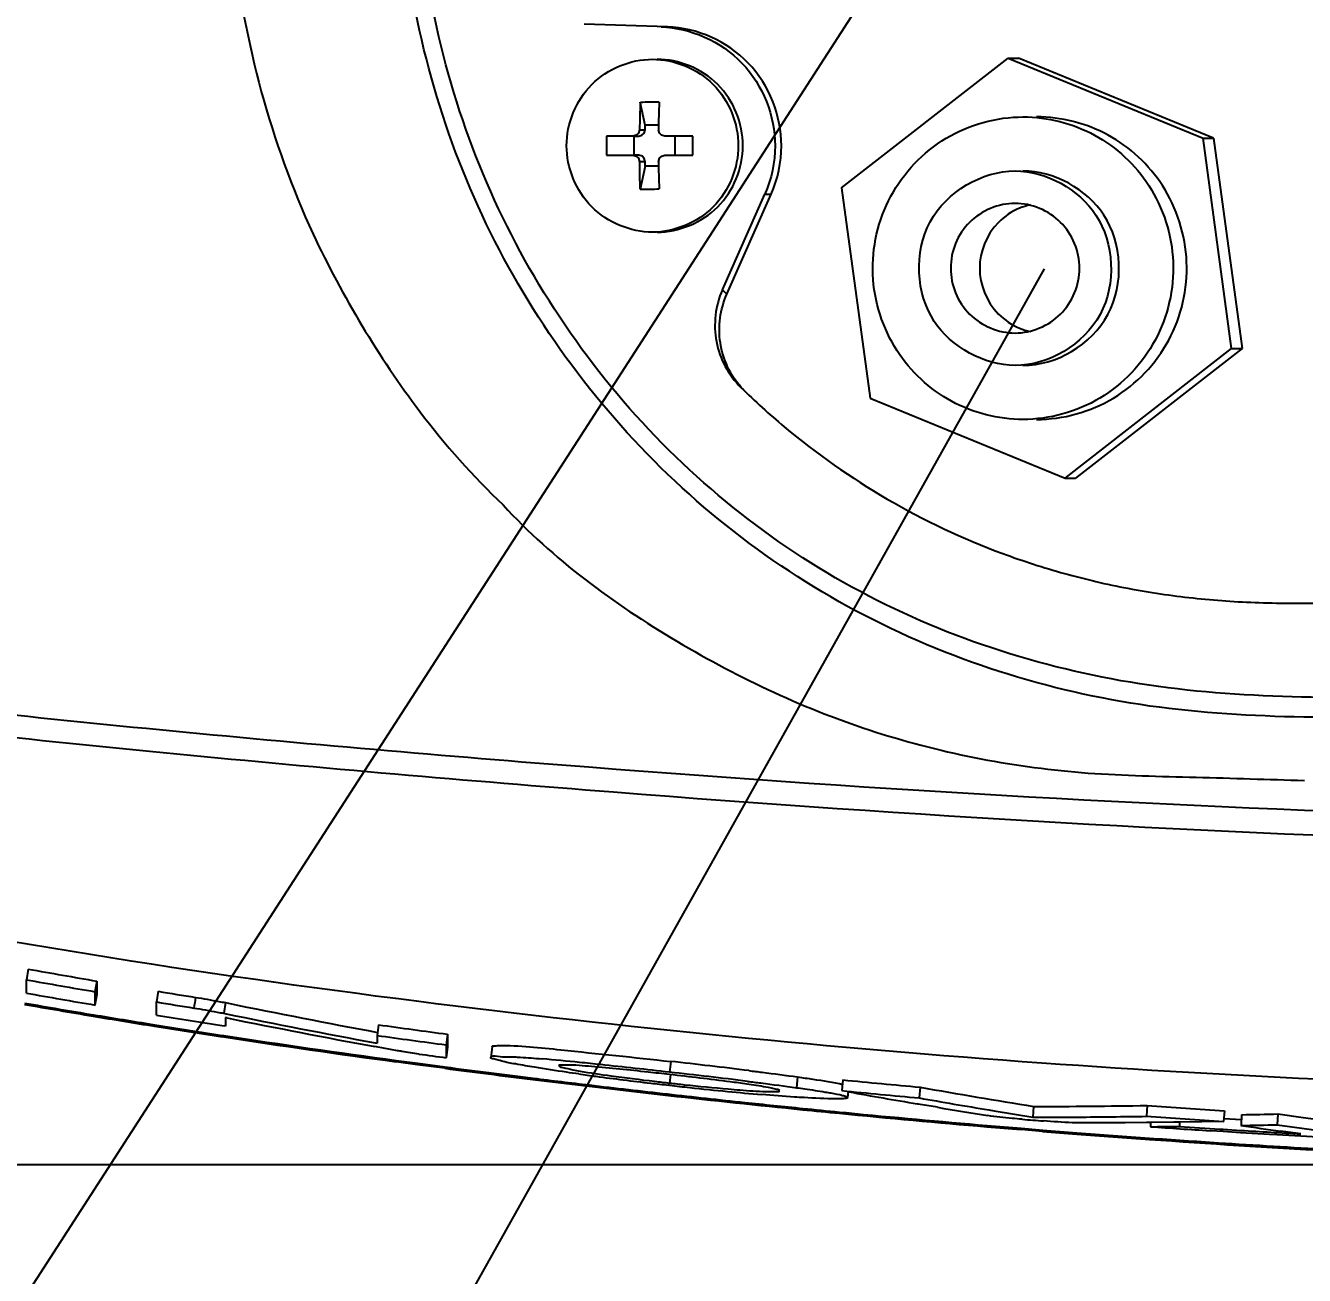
# Model space of a CAD drawing. Header units: millimetres. Extents: x 5828 to 6704, y 123 to 421.
# Drawn here: x 6389.27 to 6395.19, y 229.99 to 235.77 of the extents above; entities that cross this region are included whole.
import ezdxf
from ezdxf import colors
from ezdxf.entities.mleader import LeaderData, LeaderLine
from ezdxf.math import Vec2, Vec3

# ---------------------------------------------------------------- set-up
doc = ezdxf.new("R2010")
doc.units = ezdxf.units.MM
for name, color, linetype in [('外形图', 7, 'Continuous'), ('多重引线', 7, 'Continuous'), ('尺寸标注', 7, 'Continuous')]:
    doc.layers.add(name, color=color, linetype=linetype)
doc.styles.get("Standard").update_dxf_attribs({"font": 'msyh.ttc'})
doc.styles.add('微软雅黑', font='msyh.ttc')
doc.dimstyles.new('尺寸标注_细节_1_10比例', dxfattribs={"dimtxt": 1.5, "dimasz": 1.25, "dimexe": 0.5, "dimexo": 0.4, "dimgap": 0.5, "dimtad": 1, "dimlfac": 10, "dimdsep": 46, "dimtxsty": '微软雅黑', "dimcen": 0.09, "dimadec": 0, "dimazin": 0, "dimtp": 0.01, "dimtm": 0.01, "dimtfac": 1, "dimtofl": 0, "dimtmove": 0, "dimatfit": 3, "dimfxl": 1, "dimtolj": 1, "dimarcsym": 0})

# ---------------------------------------------------------------- blocks, each defined once
blk = doc.blocks.new('*D793')
at = {"layer": 'Defpoints', "color": 0}
for p in [(6397.4641, 242.702), (6373.1853, 230.4984), (6397.6661, 230.4984)]:
    blk.add_point(p, dxfattribs=at)
at = {"layer": '尺寸标注', "color": 0, "lineweight": -2}
for p, q in [((6397.0641, 242.702), (6372.6853, 242.702)), ((6373.1853, 241.452), (6373.1853, 231.7484)), ((6397.2661, 230.4984), (6372.6853, 230.4984))]:
    blk.add_line(p, q, dxfattribs=at)
at = {"layer": '尺寸标注', "color": 0}
for points in [[(6373.3937, 241.452), (6372.977, 241.452), (6373.1853, 242.702)], [(6372.977, 231.7484), (6373.3937, 231.7484), (6373.1853, 230.4984)]]:
    blk.add_solid(points, dxfattribs=at)
at = {"layer": '尺寸标注', "color": 0, "insert": (6371.9189, 236.6002), "char_height": 1.5, "attachment_point": 5, "rotation": 90, "style": '微软雅黑'}
blk.add_mtext('\\A1;\\A1;122', dxfattribs=at)
blk = doc.blocks.new('_None')

msp = doc.modelspace()

# ---------------------------------------------------------------- linework, layer by layer
at = {"layer": '外形图', "color": 7, "linetype": 'Continuous'}
for p, q in [((6392.2402, 235.7644), (6391.8556, 235.7777)), ((6392.2108, 235.7644), (6392.2402, 235.7644)), ((6393.0455, 235.0191), (6393.8156, 235.6203)), ((6393.8156, 235.6203), (6394.7174, 235.249)), ((6393.8156, 235.6203), (6393.8643, 235.6203)), ((6394.7661, 235.249), (6393.8643, 235.6203)), ((6392.137, 235.3094), (6392.1146, 235.4155)), ((6392.1113, 235.2887), (6392.137, 235.2887)), ((6392.137, 235.2887), (6392.137, 235.3094)), ((6392.1986, 235.3094), (6392.137, 235.3094)), ((6392.0815, 235.2587), (6391.9591, 235.2587)), ((6392.0867, 235.1707), (6392.0867, 235.2587)), ((6392.0867, 235.2587), (6392.1072, 235.2587)), ((6392.1072, 235.2587), (6392.1218, 235.2626)), ((6392.3576, 235.2587), (6392.2284, 235.2587)), ((6392.2747, 235.2587), (6392.2747, 235.1707)), ((6394.8491, 234.2766), (6394.7174, 235.249)), ((6394.7174, 235.249), (6394.7661, 235.249)), ((6394.7661, 235.249), (6394.8979, 234.2766)), ((6391.9591, 235.1707), (6392.0815, 235.1707)), ((6392.1072, 235.1707), (6392.0867, 235.1707)), ((6392.2284, 235.1707), (6392.3576, 235.1707)), ((6392.137, 235.1407), (6392.1113, 235.1407)), ((6392.137, 235.12), (6392.1146, 235.014)), ((6392.137, 235.12), (6392.137, 235.1407)), ((6392.1995, 235.12), (6392.137, 235.12)), ((6392.1146, 235.014), (6392.114, 235.0301)), ((6392.4943, 234.5473), (6392.6906, 234.9907)), ((6392.5149, 234.5273), (6392.72, 234.9907)), ((6392.6906, 234.9907), (6392.72, 234.9907)), ((6393.0455, 235.0191), (6393.1773, 234.0466)), ((6392.5149, 234.5274), (6392.4943, 234.5473)), ((6394.0791, 233.6753), (6394.8491, 234.2766)), ((6394.8979, 234.2766), (6394.1279, 233.6753)), ((6394.8491, 234.2766), (6394.8979, 234.2766)), ((6393.1773, 234.0466), (6394.0791, 233.6753)), ((6394.0791, 233.6753), (6394.1279, 233.6753)), ((6389.2842, 231.4043), (6389.2753, 231.3551)), ((6389.2754, 231.2929), (6389.2753, 231.3551)), ((6389.601, 231.3488), (6389.5926, 231.2996)), ((6389.601, 231.3488), (6389.601, 231.2873)), ((6389.5926, 231.2996), (6389.5927, 231.238)), ((6389.601, 231.2873), (6389.5927, 231.238)), ((6389.8845, 231.3014), (6389.8764, 231.252)), ((6389.8765, 231.191), (6389.8764, 231.252)), ((6390.1955, 231.249), (6390.1878, 231.1996)), ((6390.1878, 231.1996), (6390.1995, 231.1972)), ((6390.1955, 231.249), (6390.2094, 231.2462)), ((6389.8595, 231.1481), (6389.8693, 231.1466)), ((6390.196, 231.1405), (6390.19, 231.1415)), ((6390.2035, 231.1781), (6390.196, 231.1797)), ((6390.9041, 231.1467), (6390.8972, 231.0972)), ((6390.1883, 231.0901), (6390.1824, 231.091)), ((6390.1826, 231.0976), (6390.1889, 231.0966)), ((6391.2232, 231.103), (6391.2166, 231.0535)), ((6390.894, 231.0444), (6390.8876, 231.0456)), ((6390.8882, 231.0627), (6390.8971, 231.0611)), ((6390.992, 231.0263), (6390.894, 231.0444)), ((6391.2234, 231.0438), (6391.2168, 230.9942)), ((6391.4294, 231.045), (6391.423, 230.9955)), ((6391.4294, 231.045), (6391.4296, 231.0456)), ((6391.0847, 230.9619), (6390.9853, 230.9753)), ((6390.9859, 230.9817), (6391.0853, 230.9682)), ((6391.0853, 230.9682), (6391.2108, 230.9516)), ((6391.423, 230.9955), (6391.4232, 230.996)), ((6391.4232, 230.996), (6391.4233, 230.9962)), ((6392.2552, 230.9768), (6392.2496, 230.9272)), ((6391.2103, 230.9452), (6391.0847, 230.9619)), ((6391.7376, 230.9574), (6391.7381, 230.9562)), ((6392.254, 230.9158), (6392.2496, 230.877)), ((6392.8422, 230.9052), (6392.8371, 230.8555)), ((6391.6087, 230.9007), (6391.6192, 230.8994)), ((6392.2496, 230.8665), (6392.244, 230.8672)), ((6393.0519, 230.8915), (6393.047, 230.8418)), ((6393.4089, 230.8578), (6393.4044, 230.808)), ((6392.7589, 230.841), (6392.7595, 230.8419)), ((6393.0741, 230.8103), (6393.0769, 230.8389)), ((6393.0361, 230.7429), (6393.0662, 230.7399)), ((6393.3996, 230.7799), (6393.3957, 230.7806)), ((6393.4893, 230.7647), (6393.3996, 230.7799)), ((6393.7263, 230.7524), (6393.7514, 230.7482)), ((6393.7514, 230.7482), (6393.9297, 230.7187)), ((6393.9337, 230.7685), (6393.9297, 230.7187)), ((6394.4586, 230.7729), (6394.4551, 230.7231)), ((6394.8158, 230.749), (6394.8126, 230.6992)), ((6394.8959, 230.7304), (6394.8929, 230.6805)), ((6395.0634, 230.734), (6395.0605, 230.6841)), ((6395.0634, 230.734), (6395.1807, 230.7177)), ((6393.8769, 230.6675), (6393.9758, 230.6595)), ((6393.9297, 230.7187), (6394.1011, 230.7193)), ((6394.1011, 230.7193), (6394.1374, 230.7196)), ((6394.3567, 230.6935), (6394.1376, 230.6926)), ((6394.4554, 230.6942), (6394.3567, 230.6935)), ((6394.4735, 230.6944), (6394.4554, 230.6942)), ((6394.4774, 230.6944), (6394.4735, 230.6944)), ((6394.475, 230.6946), (6394.4737, 230.6749)), ((6394.5817, 230.6956), (6394.4774, 230.6944)), ((6394.6075, 230.6959), (6394.5817, 230.6956)), ((6394.6116, 230.696), (6394.6075, 230.6959)), ((6394.6091, 230.696), (6394.6078, 230.6762)), ((6394.8126, 230.6992), (6394.6116, 230.696)), ((6394.8135, 230.7128), (6394.8945, 230.7077)), ((6395.0605, 230.6841), (6395.1739, 230.6683)), ((6395.1739, 230.6683), (6395.2961, 230.6518)), ((6395.1807, 230.7177), (6395.2988, 230.7016)), ((6393.975, 230.6534), (6393.8762, 230.6614)), ((6394.8098, 230.6524), (6394.7498, 230.6563)), ((6394.7953, 230.6639), (6394.8104, 230.6629)), ((6394.8908, 230.6473), (6394.8098, 230.6524)), ((6394.8104, 230.6629), (6394.8915, 230.6579)), ((6395.0248, 230.6392), (6394.8908, 230.6473)), ((6395.0579, 230.6373), (6395.0248, 230.6392)), ((6395.1696, 230.6309), (6395.0579, 230.6373)), ((6395.1702, 230.6414), (6395.077, 230.6543)), ((6395.2992, 230.6237), (6395.1696, 230.6309))]:
    msp.add_line(p, q, dxfattribs=at)
for points in [[(6392.1113, 235.2887), (6392.1067, 235.273), (6392.096, 235.2626), (6392.0815, 235.2587)], [(6392.1218, 235.2626), (6392.1325, 235.2729), (6392.137, 235.2887)], [(6392.2284, 235.2587), (6392.2133, 235.2628), (6392.2027, 235.2733), (6392.1986, 235.2887)], [(6392.0815, 235.1707), (6392.0961, 235.1668), (6392.1067, 235.1564), (6392.1113, 235.1407)], [(6392.137, 235.1407), (6392.1332, 235.1554), (6392.1229, 235.1662), (6392.1072, 235.1707)], [(6392.1986, 235.1407), (6392.2028, 235.1563), (6392.2135, 235.1668), (6392.2284, 235.1707)]]:
    msp.add_lwpolyline(points, dxfattribs=at)
for centre, radius, start, end in [((6394.5357, 236.6048), 4.3264, 185.95979, 204.5718), ((6397.0531, 235.2209), 4.9423, 177.74392, 179.21386), ((6397.1405, 235.2209), 4.9423, 177.74392, 179.21386), ((6393.0133, 235.2147), 1.0552, 177.61096, 182.38904), ((6390.7338, 235.2147), 1.6243, 358.44853, 1.55147), ((6397.336, 235.2125), 5.1379, 180.80041, 181.34111), ((6393.9824, 234.6502), 0.2976, 102.52473, 112.58289), ((6393.9859, 234.6478), 0.3016, 135.30232, 224.69768), ((6393.9824, 234.6454), 0.2976, 247.41711, 257.47527), ((6393.9573, 236.1451), 3.5861, 217.05455, 226.31127), ((6396.1126, 269.4655), 38.6689, 259.8289, 260.30555), ((6396.1124, 269.4638), 38.7172, 259.82887, 260.30554), ((6396.2196, 270.4849), 39.8024, 259.9525, 260.416), ((6396.7796, 273.4395), 42.6985, 260.707, 260.94265), ((6396.1552, 270.5339), 39.8923, 260.05567, 260.51812), ((6396.3952, 272.0664), 41.437, 260.09567, 260.54088), ((6396.7794, 273.4382), 42.7471, 260.70702, 260.94284), ((6397.9883, 269.2528), 38.7945, 258.43296, 259.472), ((6396.542, 272.8473), 42.2378, 260.51752, 260.9095), ((6396.7416, 274.1427), 43.5419, 260.54039, 260.90591), ((6396.9224, 275.2257), 44.6464, 260.90971, 261.31715), ((6397.1186, 276.5024), 45.9315, 260.91908, 261.31465), ((6396.9585, 274.9559), 44.3342, 260.8081, 261.2183), ((6400.2598, 231.1847), 10.0639, 180.02839, 180.25121), ((6397.9837, 269.2272), 38.8184, 258.43216, 259.46792), ((6398.3871, 271.5757), 41.2181, 258.54821, 259.51683), ((6397.7785, 280.0932), 49.4269, 262.0052, 262.37865), ((6397.538, 279.2946), 48.7616, 261.33087, 262.27709), ((6397.6502, 280.0062), 49.4754, 261.32616, 262.25872), ((6397.7785, 280.0935), 49.4771, 262.0052, 262.37864), ((6396.7908, 231.0632), 5.8937, 179.66879, 180.02037), ((6399.0212, 231.1113), 7.798, 180.06108, 180.49618), ((6399.0161, 231.0618), 7.7996, 180.0611, 180.49614), ((6394.1649, 253.3748), 22.5739, 262.17413, 262.49546), ((6390.5907, 218.7661), 12.2693, 84.18795, 84.99941), ((6389.6534, 209.378), 21.704, 83.97512, 84.2361), ((6388.683, 198.9308), 32.2446, 82.99172, 83.63939), ((6398.0794, 283.2665), 52.7703, 262.5205, 262.74254), ((6398.0979, 283.2955), 52.7951, 262.5045, 262.72623), ((6398.1908, 284.1406), 53.6514, 262.74251, 262.96244), ((6398.2211, 284.2612), 53.7686, 262.7262, 262.93592), ((6393.5481, 243.2429), 12.4432, 262.06396, 262.43214), ((6394.0421, 247.0102), 16.2428, 262.45503, 263.35599), ((6387.5584, 189.7182), 41.4751, 83.50542, 83.94759), ((6393.3107, 240.5927), 9.7733, 262.16645, 263.35738), ((6388.6659, 198.7801), 32.3462, 82.99413, 83.63906), ((6398.3686, 285.5944), 55.1161, 262.96411, 263.62055), ((6398.2952, 284.8575), 54.3695, 262.94686, 263.22275), ((6398.324, 285.1), 54.6136, 263.22283, 263.60365), ((6394.4577, 250.5005), 19.7577, 263.32988, 263.5668), ((6393.8277, 244.8979), 14.1094, 263.29434, 263.5783), ((6393.8366, 244.9597), 14.1718, 263.57047, 263.85425), ((6394.4235, 250.1847), 19.4401, 263.57955, 263.85815), ((6393.3729, 240.5506), 9.7384, 263.78966, 264.98513), ((6394.1587, 247.6978), 16.9392, 263.84857, 264.44312), ((6398.2365, 283.8672), 53.2288, 264.4104, 264.79645), ((6399.8688, 267.2602), 36.9711, 259.93717, 260.76217), ((6398.3556, 285.3818), 54.8972, 263.60365, 263.97965), ((6398.4843, 286.6077), 56.1359, 263.61818, 264.25578), ((6393.7737, 243.7283), 12.951, 264.43803, 265.1362), ((6398.3816, 285.6282), 55.145, 263.97957, 264.26001), ((6398.2366, 283.8681), 53.2797, 264.4104, 264.79645), ((6399.4364, 266.2196), 35.9501, 259.81372, 260.32682), ((6399.4245, 264.6884), 34.411, 259.92449, 260.46834), ((6398.4342, 286.1137), 55.6394, 264.25614, 264.43194), ((6398.399, 285.8009), 55.3186, 264.25995, 264.43668), ((6398.365, 285.3919), 54.9143, 264.4307, 265.14497), ((6398.3528, 285.3089), 54.8245, 264.46655, 265.15063), ((6401.2136, 276.7033), 46.5834, 260.45533, 260.74515), ((6393.8917, 267.123), 36.3545, 270.06632, 270.89363), ((6397.9925, 280.9317), 50.2831, 265.97002, 266.37789), ((6394.277, 263.2635), 32.539, 271.08985, 271.38485), ((6398.2984, 284.6215), 54.141, 265.14621, 265.31484), ((6398.2824, 284.494), 54.0065, 265.15193, 265.32097), ((6395.8183, 253.9673), 23.3384, 265.23684, 265.48032), ((6393.9214, 264.4417), 33.7229, 270.367, 270.90689), ((6397.9925, 280.9315), 50.3329, 265.97002, 266.3779), ((6394.1165, 273.9134), 43.24, 270.47323, 270.65098), ((6398.0451, 281.6252), 51.0753, 265.99028, 266.30075), ((6398.0294, 281.409), 50.8481, 266.1416, 266.35338), ((6394.2757, 263.2458), 32.5711, 271.08563, 271.38064), ((6400.3465, 268.3808), 38.0927, 261.7688, 262.04849), ((6398.257, 284.1099), 53.6277, 265.42029, 265.58977), ((6398.2413, 283.9862), 53.4971, 265.4267, 265.59665), ((6398.2175, 283.5934), 53.1098, 265.58945, 265.9538), ((6398.2047, 283.5071), 53.0165, 265.59636, 265.95993), ((6398.1606, 282.8828), 52.3907, 265.95996, 266.31032), ((6398.1329, 282.3709), 51.8843, 265.95168, 266.8651), ((6398.0112, 281.1153), 50.5538, 266.46191, 266.77837), ((6398.1106, 282.1002), 51.6065, 266.30979, 266.87423)]:
    msp.add_arc(centre, radius, start, end, dxfattribs=at)
for points, knots in [([(6400.1936, 232.5683), (6399.7162, 232.5677), (6398.7619, 232.5704), (6397.3302, 232.5638), (6395.902, 232.5814), (6394.4651, 232.5414), (6393.0698, 232.9829), (6391.9277, 233.8973), (6391.1807, 235.1546), (6391.0009, 236.1191), (6391.0008, 236.5978)], [0, 0, 0, 0, 0.125057, 0.250029, 0.37493, 0.499738, 0.624431, 0.749342, 0.874589, 1, 1, 1, 1]), ([(6400.1884, 232.6482), (6399.7149, 232.6463), (6398.7678, 232.648), (6397.3467, 232.6464), (6395.9294, 232.6724), (6394.5096, 232.6357), (6393.1294, 233.0513), (6391.9987, 233.9433), (6391.2589, 235.1775), (6391.0817, 236.1268), (6391.0817, 236.5978)], [0, 0, 0, 0, 0.125583, 0.251181, 0.376763, 0.501917, 0.626027, 0.750346, 0.875086, 1, 1, 1, 1]), ([(6392.2108, 235.7644), (6392.3472, 235.7597), (6392.6276, 235.6369), (6392.7379, 235.352), (6392.7379, 235.2147)], [0, 0, 0, 0, 0.498702, 1, 1, 1, 1]), ([(6392.7673, 235.2147), (6392.7673, 235.352), (6392.657, 235.6369), (6392.3766, 235.7597), (6392.2402, 235.7644)], [0, 0, 0, 0, 0.501299, 1, 1, 1, 1]), ([(6391.774, 235.2147), (6391.774, 235.3166), (6391.858, 235.5286), (6392.0696, 235.6147), (6392.171, 235.6147)], [0, 0, 0, 0, 0.501205, 1, 1, 1, 1]), ([(6392.171, 235.6147), (6392.2724, 235.6147), (6392.484, 235.5286), (6392.568, 235.3167), (6392.568, 235.2147)], [0, 0, 0, 0, 0.498647, 1, 1, 1, 1]), ([(6392.192, 234.8147), (6392.2934, 234.8147), (6392.505, 234.9021), (6392.6311, 235.2147), (6392.505, 235.5274), (6392.2934, 235.6147), (6392.192, 235.6147)], [0, 0, 0, 0, 0.249347, 0.5, 0.750653, 1, 1, 1, 1]), ([(6393.3028, 234.2651), (6393.2355, 234.369), (6393.1558, 234.6183), (6393.2435, 234.9967), (6393.5101, 235.2785), (6393.7616, 235.3478), (6393.8846, 235.3478)], [0, 0, 0, 0, 0.250565, 0.501184, 0.751014, 1, 1, 1, 1]), ([(6393.8846, 235.3478), (6393.9984, 235.3478), (6394.23, 235.2894), (6394.4043, 235.1263), (6394.4663, 235.0305)], [0, 0, 0, 0, 0.499216, 1, 1, 1, 1]), ([(6394.5291, 235.0305), (6394.467, 235.1263), (6394.2927, 235.2894), (6394.0611, 235.3478), (6393.9473, 235.3478)], [0, 0, 0, 0, 0.500787, 1, 1, 1, 1]), ([(6392.171, 234.8147), (6392.0696, 234.8147), (6391.858, 234.9008), (6391.774, 235.1128), (6391.774, 235.2147)], [0, 0, 0, 0, 0.498679, 1, 1, 1, 1]), ([(6392.568, 235.2147), (6392.568, 235.1128), (6392.4841, 234.9008), (6392.2724, 234.8147), (6392.171, 234.8147)], [0, 0, 0, 0, 0.501205, 1, 1, 1, 1]), ([(6393.474, 234.4018), (6393.3905, 234.5307), (6393.3667, 234.9083), (6393.6953, 235.0978), (6393.848, 235.0978)], [0, 0, 0, 0, 0.501371, 1, 1, 1, 1]), ([(6394.4663, 235.0305), (6394.5337, 234.9266), (6394.6133, 234.6774), (6394.5257, 234.2989), (6394.259, 234.0171), (6394.0076, 233.9478), (6393.8846, 233.9478)], [0, 0, 0, 0, 0.250565, 0.501184, 0.751014, 1, 1, 1, 1]), ([(6393.9473, 233.9478), (6394.0703, 233.9478), (6394.3218, 234.0171), (6394.5884, 234.2989), (6394.6761, 234.6774), (6394.5964, 234.9266), (6394.5291, 235.0305)], [0, 0, 0, 0, 0.248979, 0.498802, 0.749429, 1, 1, 1, 1]), ([(6393.848, 234.9478), (6393.772, 234.9478), (6393.6132, 234.8823), (6393.5187, 234.6478), (6393.6132, 234.4133), (6393.772, 234.3478), (6393.848, 234.3478)], [0, 0, 0, 0, 0.249336, 0.5, 0.750664, 1, 1, 1, 1]), ([(6393.848, 234.3478), (6393.9241, 234.3478), (6394.0828, 234.4133), (6394.1773, 234.6478), (6394.0828, 234.8823), (6393.9241, 234.9478), (6393.848, 234.9478)], [0, 0, 0, 0, 0.249336, 0.5, 0.750664, 1, 1, 1, 1]), ([(6394.222, 234.8938), (6394.3055, 234.765), (6394.3293, 234.3873), (6394.0007, 234.1978), (6393.848, 234.1978)], [0, 0, 0, 0, 0.501371, 1, 1, 1, 1]), ([(6393.8846, 234.1978), (6394.0373, 234.1979), (6394.3659, 234.3873), (6394.3421, 234.765), (6394.2586, 234.8938)], [0, 0, 0, 0, 0.498606, 1, 1, 1, 1]), ([(6392.4944, 234.5473), (6392.4619, 234.4739), (6392.4411, 234.3036), (6392.5225, 234.1522), (6392.5797, 234.0961)], [0, 0, 0, 0, 0.500448, 1, 1, 1, 1]), ([(6392.5808, 234.0965), (6392.5308, 234.1532), (6392.4622, 234.2988), (6392.4843, 234.4581), (6392.5149, 234.5273)], [0, 0, 0, 0, 0.499731, 1, 1, 1, 1]), ([(6407.1545, 234.3829), (6406.9616, 234.025), (6406.4984, 233.3335), (6405.5525, 232.4813), (6404.3516, 231.8257), (6402.3812, 231.1764), (6399.7706, 230.8644), (6396.7607, 230.8194), (6393.906, 230.9489), (6390.0294, 231.3329), (6387.0541, 231.8811), (6385.1468, 232.5601)], [0, 0, 0, 0, 0.052325, 0.106096, 0.162187, 0.227193, 0.372013, 0.498144, 0.614706, 0.739422, 1, 1, 1, 1]), ([(6393.8846, 233.9478), (6393.7708, 233.9478), (6393.5392, 234.0062), (6393.3649, 234.1693), (6393.3028, 234.2651)], [0, 0, 0, 0, 0.499216, 1, 1, 1, 1]), ([(6392.5797, 234.096), (6392.6442, 234.0328), (6392.8552, 233.8413), (6393.2503, 233.5637), (6393.6964, 233.3534), (6394.0753, 233.231), (6394.3693, 233.1623), (6394.6716, 233.1176), (6394.9732, 233.0964), (6395.3019, 233.0976), (6395.77, 233.098), (6396.3406, 233.0977), (6397.0606, 233.0979), (6397.8103, 233.0977), (6398.5927, 233.0977), (6399.3043, 233.0977), (6399.7548, 233.0977), (6399.944, 233.0977)], [0, 0, 0, 0, 0.038628, 0.121918, 0.206442, 0.249095, 0.291939, 0.334928, 0.377997, 0.421117, 0.464278, 0.550443, 0.636109, 0.733533, 0.831272, 0.929137, 1, 1, 1, 1]), ([(6391.4803, 233.5519), (6391.7111, 233.3014), (6392.2653, 232.8931), (6393.1866, 232.4627), (6394.0188, 232.3051), (6394.6858, 232.2935), (6395.0192, 232.2821), (6395.1862, 232.2772)], [0, 0, 0, 0, 0.25336, 0.503924, 0.751909, 0.875744, 1, 1, 1, 1]), ([(6400.1261, 232.2264), (6399.4314, 232.145), (6398.0372, 232.0749), (6395.2837, 232.11), (6392.5688, 232.2719), (6389.9015, 232.5035), (6387.9518, 232.712), (6386.0466, 233.0226), (6384.7981, 233.3073), (6384.1936, 233.4998)], [0, 0, 0, 0, 0.130795, 0.260509, 0.514876, 0.639074, 0.761181, 0.881376, 1, 1, 1, 1]), ([(6384.0614, 233.438), (6384.6729, 233.2333), (6385.9415, 232.9403), (6387.876, 232.6194), (6389.8563, 232.4048), (6392.5656, 232.1666), (6395.3237, 231.9955), (6398.1221, 231.9537), (6399.5398, 232.0257), (6400.2461, 232.1111)], [0, 0, 0, 0, 0.118661, 0.238807, 0.360866, 0.485024, 0.739342, 0.869078, 1, 1, 1, 1]), ([(6390.0579, 231.2734), (6390.0939, 231.2676), (6390.1398, 231.2596), (6390.1856, 231.251), (6390.1955, 231.249)], [0, 0, 0, 0, 0.782648, 1, 1, 1, 1]), ([(6390.0501, 231.224), (6390.0862, 231.2183), (6390.1321, 231.2102), (6390.1779, 231.2017), (6390.1878, 231.1996)], [0, 0, 0, 0, 0.782647, 1, 1, 1, 1]), ([(6391.0912, 231.0111), (6391.0647, 231.0146), (6391.0316, 231.0195), (6390.9986, 231.0251), (6390.992, 231.0263)], [0, 0, 0, 0, 0.798175, 1, 1, 1, 1]), ([(6391.4296, 231.0457), (6391.43, 231.0486), (6391.4441, 231.0493), (6391.4516, 231.0502), (6391.4586, 231.0503)], [0, 0, 0, 0, 0.293952, 1, 1, 1, 1]), ([(6391.4586, 231.0503), (6391.5551, 231.0521), (6391.8211, 231.0221), (6392.0861, 230.996), (6392.2552, 230.9768)], [0, 0, 0, 0, 0.361631, 1, 1, 1, 1]), ([(6391.6248, 230.9498), (6391.5958, 230.9546), (6391.5469, 230.9637), (6391.4788, 230.9753), (6391.4487, 230.9864), (6391.4224, 230.9908), (6391.423, 230.9955)], [0, 0, 0, 0, 0.424638, 0.73944, 0.931262, 1, 1, 1, 1]), ([(6391.4232, 230.9962), (6391.4246, 231.0065), (6391.4806, 230.9939), (6391.5061, 230.9998), (6391.532, 230.9983)], [0, 0, 0, 0, 0.287024, 1, 1, 1, 1]), ([(6391.532, 230.9983), (6391.5413, 230.9977), (6391.584, 230.995), (6391.6267, 230.9916), (6391.6601, 230.9887)], [0, 0, 0, 0, 0.215685, 1, 1, 1, 1]), ([(6391.8301, 230.9188), (6391.8113, 230.9215), (6391.7427, 230.9312), (6391.6743, 230.9416), (6391.6248, 230.9498)], [0, 0, 0, 0, 0.274837, 1, 1, 1, 1]), ([(6391.8885, 230.9532), (6391.8515, 230.9562), (6391.7989, 230.9627), (6391.7577, 230.9589), (6391.7378, 230.961), (6391.7374, 230.9575)], [0, 0, 0, 0, 0.735175, 0.929281, 1, 1, 1, 1]), ([(6391.7381, 230.9562), (6391.7416, 230.9509), (6391.7675, 230.9479), (6391.7872, 230.9414), (6391.8031, 230.9384)], [0, 0, 0, 0, 0.282137, 1, 1, 1, 1]), ([(6391.8031, 230.9384), (6391.8141, 230.9363), (6391.8724, 230.9257), (6391.931, 230.9172), (6391.9787, 230.9106)], [0, 0, 0, 0, 0.188855, 1, 1, 1, 1]), ([(6392.2496, 230.9163), (6392.2166, 230.9201), (6392.0963, 230.9335), (6391.976, 230.9459), (6391.8885, 230.9532)], [0, 0, 0, 0, 0.274782, 1, 1, 1, 1]), ([(6392.6071, 230.872), (6392.5815, 230.8757), (6392.4625, 230.8918), (6392.3433, 230.9058), (6392.2496, 230.9163)], [0, 0, 0, 0, 0.21546, 1, 1, 1, 1]), ([(6392.6172, 230.9344), (6392.6376, 230.9319), (6392.7126, 230.9225), (6392.7876, 230.9128), (6392.8422, 230.9052)], [0, 0, 0, 0, 0.270926, 1, 1, 1, 1]), ([(6392.8422, 230.9052), (6392.8657, 230.9019), (6392.9357, 230.8916), (6393.0059, 230.8815), (6393.0516, 230.8706)], [0, 0, 0, 0, 0.33527, 1, 1, 1, 1]), ([(6392.5216, 230.8494), (6392.5396, 230.8479), (6392.5979, 230.8431), (6392.6562, 230.839), (6392.6966, 230.8377)], [0, 0, 0, 0, 0.309505, 1, 1, 1, 1]), ([(6392.6112, 230.8848), (6392.6316, 230.8823), (6392.707, 230.8729), (6392.7823, 230.8631), (6392.8371, 230.8555)], [0, 0, 0, 0, 0.270964, 1, 1, 1, 1]), ([(6392.7595, 230.8419), (6392.7597, 230.8432), (6392.7533, 230.8456), (6392.7496, 230.8469), (6392.7462, 230.8478)], [0, 0, 0, 0, 0.279725, 1, 1, 1, 1]), ([(6392.8371, 230.8555), (6392.8498, 230.8537), (6392.8943, 230.8474), (6392.9387, 230.8407), (6392.9704, 230.8354)], [0, 0, 0, 0, 0.285661, 1, 1, 1, 1]), ([(6392.8718, 230.8094), (6392.8572, 230.8103), (6392.7918, 230.8145), (6392.7264, 230.8196), (6392.6756, 230.8239)], [0, 0, 0, 0, 0.222605, 1, 1, 1, 1]), ([(6392.6966, 230.8377), (6392.7119, 230.8372), (6392.7291, 230.84), (6392.7564, 230.8361), (6392.7589, 230.841)], [0, 0, 0, 0, 0.734363, 1, 1, 1, 1]), ([(6393.0486, 230.8043), (6393.039, 230.8038), (6392.98, 230.8033), (6392.921, 230.8065), (6392.8718, 230.8094)], [0, 0, 0, 0, 0.163442, 1, 1, 1, 1]), ([(6392.9704, 230.8354), (6392.9788, 230.834), (6393.0055, 230.8295), (6393.0323, 230.8245), (6393.0504, 230.82)], [0, 0, 0, 0, 0.313421, 1, 1, 1, 1]), ([(6393.0739, 230.8092), (6393.0736, 230.8068), (6393.0616, 230.8055), (6393.0549, 230.8046), (6393.0486, 230.8043)], [0, 0, 0, 0, 0.276295, 1, 1, 1, 1]), ([(6393.0504, 230.82), (6393.0565, 230.8185), (6393.0628, 230.8163), (6393.0744, 230.8127), (6393.0741, 230.8103)], [0, 0, 0, 0, 0.724073, 1, 1, 1, 1]), ([(6393.8803, 230.7094), (6393.8649, 230.7107), (6393.812, 230.7156), (6393.759, 230.7201), (6393.7218, 230.7262)], [0, 0, 0, 0, 0.290555, 1, 1, 1, 1]), ([(6394.1376, 230.6926), (6394.1289, 230.6926), (6394.076, 230.6946), (6394.0232, 230.6979), (6393.9791, 230.7015)], [0, 0, 0, 0, 0.164434, 1, 1, 1, 1])]:
    msp.add_open_spline(points, degree=3, knots=knots, dxfattribs=at)
for points in [[(6392.202, 235.4155), (6392.1732, 235.4165), (6392.1441, 235.4175), (6392.1155, 235.4142)], [(6392.7379, 235.2147), (6392.7379, 235.1384), (6392.7215, 235.0605), (6392.6906, 234.9907)], [(6392.72, 234.9907), (6392.7509, 235.0605), (6392.7673, 235.1384), (6392.7673, 235.2147)], [(6392.114, 235.0301), (6392.1127, 235.0668), (6392.1114, 235.1035), (6392.1119, 235.1403)], [(6392.1995, 235.0922), (6392.2001, 235.0665), (6392.2007, 235.0408), (6392.2022, 235.0151)], [(6393.848, 235.0978), (6393.99, 235.0978), (6394.1448, 235.013), (6394.222, 234.8938)], [(6394.2586, 234.8938), (6394.1813, 235.013), (6394.0266, 235.0978), (6393.8846, 235.0978)], [(6392.1146, 235.014), (6392.1436, 235.013), (6392.1728, 235.0121), (6392.2017, 235.0153)], [(6393.8681, 234.925), (6393.8323, 234.9101), (6393.7989, 234.8875), (6393.7715, 234.8599)], [(6390.6011, 234.8057), (6390.7379, 234.5169), (6390.9031, 234.2394), (6391.0954, 233.9842)], [(6393.848, 234.1978), (6393.706, 234.1978), (6393.5512, 234.2826), (6393.474, 234.4018)], [(6393.7715, 234.4357), (6393.7989, 234.4081), (6393.8323, 234.3856), (6393.8681, 234.3706)], [(6390.0579, 231.2734), (6390.0553, 231.2569), (6390.0528, 231.2404), (6390.0501, 231.224)], [(6392.6951, 230.8582), (6392.6659, 230.8633), (6392.6365, 230.8678), (6392.6071, 230.872)], [(6392.7462, 230.8478), (6392.7294, 230.8523), (6392.7122, 230.8552), (6392.6951, 230.8582)]]:
    msp.add_open_spline(points, degree=3, dxfattribs=at)

# ---------------------------------------------------------------- dimensions: what is measured, and where the dimension line sits
at = {"layer": '尺寸标注'}
dim = msp.add_linear_dim(base=(6373.1853, 230.4984), p1=(6397.4641, 242.702), p2=(6397.6661, 230.4984), angle=90, text='\\A1;122', dimstyle='尺寸标注_细节_1_10比例', override={"dimtxsty": '微软雅黑'}, dxfattribs=at)
dim.commit()
dim.dimension.update_dxf_attribs({"geometry": '*D793', "text_midpoint": (6373.1853, 236.6002), "dimtype": 160})

# ---------------------------------------------------------------- leaders
at = {"layer": '多重引线'}
ml = msp.add_multileader_mtext('Standard', dxfattribs=at)
ml.set_content('User air tube 1（{\\A1;\\C256;Φ}4 blue）')
ml.set_leader_properties()
ml.set_arrow_properties(name='NONE')
ml.build(insert=Vec2(0, 0))
ml.multileader.update_dxf_attribs({"text_left_attachment_type": 6, "text_right_attachment_type": 6, "dogleg_length": 0.072, "arrow_head_size": 0.4})
ctx = ml.context
ctx.base_point, ctx.char_height, ctx.arrow_head_size, ctx.landing_gap_size, ctx.plane_origin = Vec3(6362.2491, 226.4884), 1.5, 0.4, 0.4, Vec3(6393.5874, 236.5821)
ctx.left_attachment, ctx.right_attachment, ctx.text_align_type = 6, 6, 2
notes = []
notes.append((ctx, [(0, (1, 1, 0), (6387.0775, 226.4884), (-1, 0), 0.072, [(0, [(6393.5874, 236.5821)], 0, [])])]))
ctx.mtext.insert, ctx.mtext.alignment, ctx.mtext.flow_direction = Vec3(6386.6055, 228.4145), 3, 5
ml = msp.add_multileader_mtext('Standard', dxfattribs=at)
ml.set_content('User air tube 2（{\\A1;\\C256;Φ}6 blue）')
ml.set_leader_properties()
ml.set_arrow_properties(name='NONE')
ml.build(insert=Vec2(0, 0))
ml.multileader.update_dxf_attribs({"text_left_attachment_type": 6, "text_right_attachment_type": 6, "dogleg_length": 0.072, "arrow_head_size": 0.4})
ctx = ml.context
ctx.base_point, ctx.char_height, ctx.arrow_head_size, ctx.landing_gap_size, ctx.plane_origin = Vec3(6362.2361, 222.2863), 1.5, 0.4, 0.4, Vec3(6393.9824, 234.6454)
ctx.left_attachment, ctx.right_attachment, ctx.text_align_type = 6, 6, 2
notes.append((ctx, [(0, (1, 1, 0), (6387.0646, 222.2863), (-1, 0), 0.072, [(0, [(6393.9824, 234.6454)], 0, [])])]))
ctx.mtext.insert, ctx.mtext.alignment, ctx.mtext.flow_direction = Vec3(6386.5926, 224.2124), 3, 5
for ctx, leaders in notes:
    for number, flags, end, landing, length, lines in leaders:
        leader = LeaderData()
        leader.index, (leader.has_last_leader_line, leader.has_dogleg_vector, leader.attachment_direction) = number, flags
        leader.last_leader_point, leader.dogleg_vector, leader.dogleg_length = Vec3(end), Vec3(landing), length
        for number, points, colour, breaks in lines:
            line = LeaderLine()
            line.index, line.vertices, line.color, line.breaks = number, Vec3.list(points), colors.encode_raw_color(colour), breaks
            leader.lines.append(line)
        ctx.leaders.append(leader)

doc.saveas('drawing.dxf')
